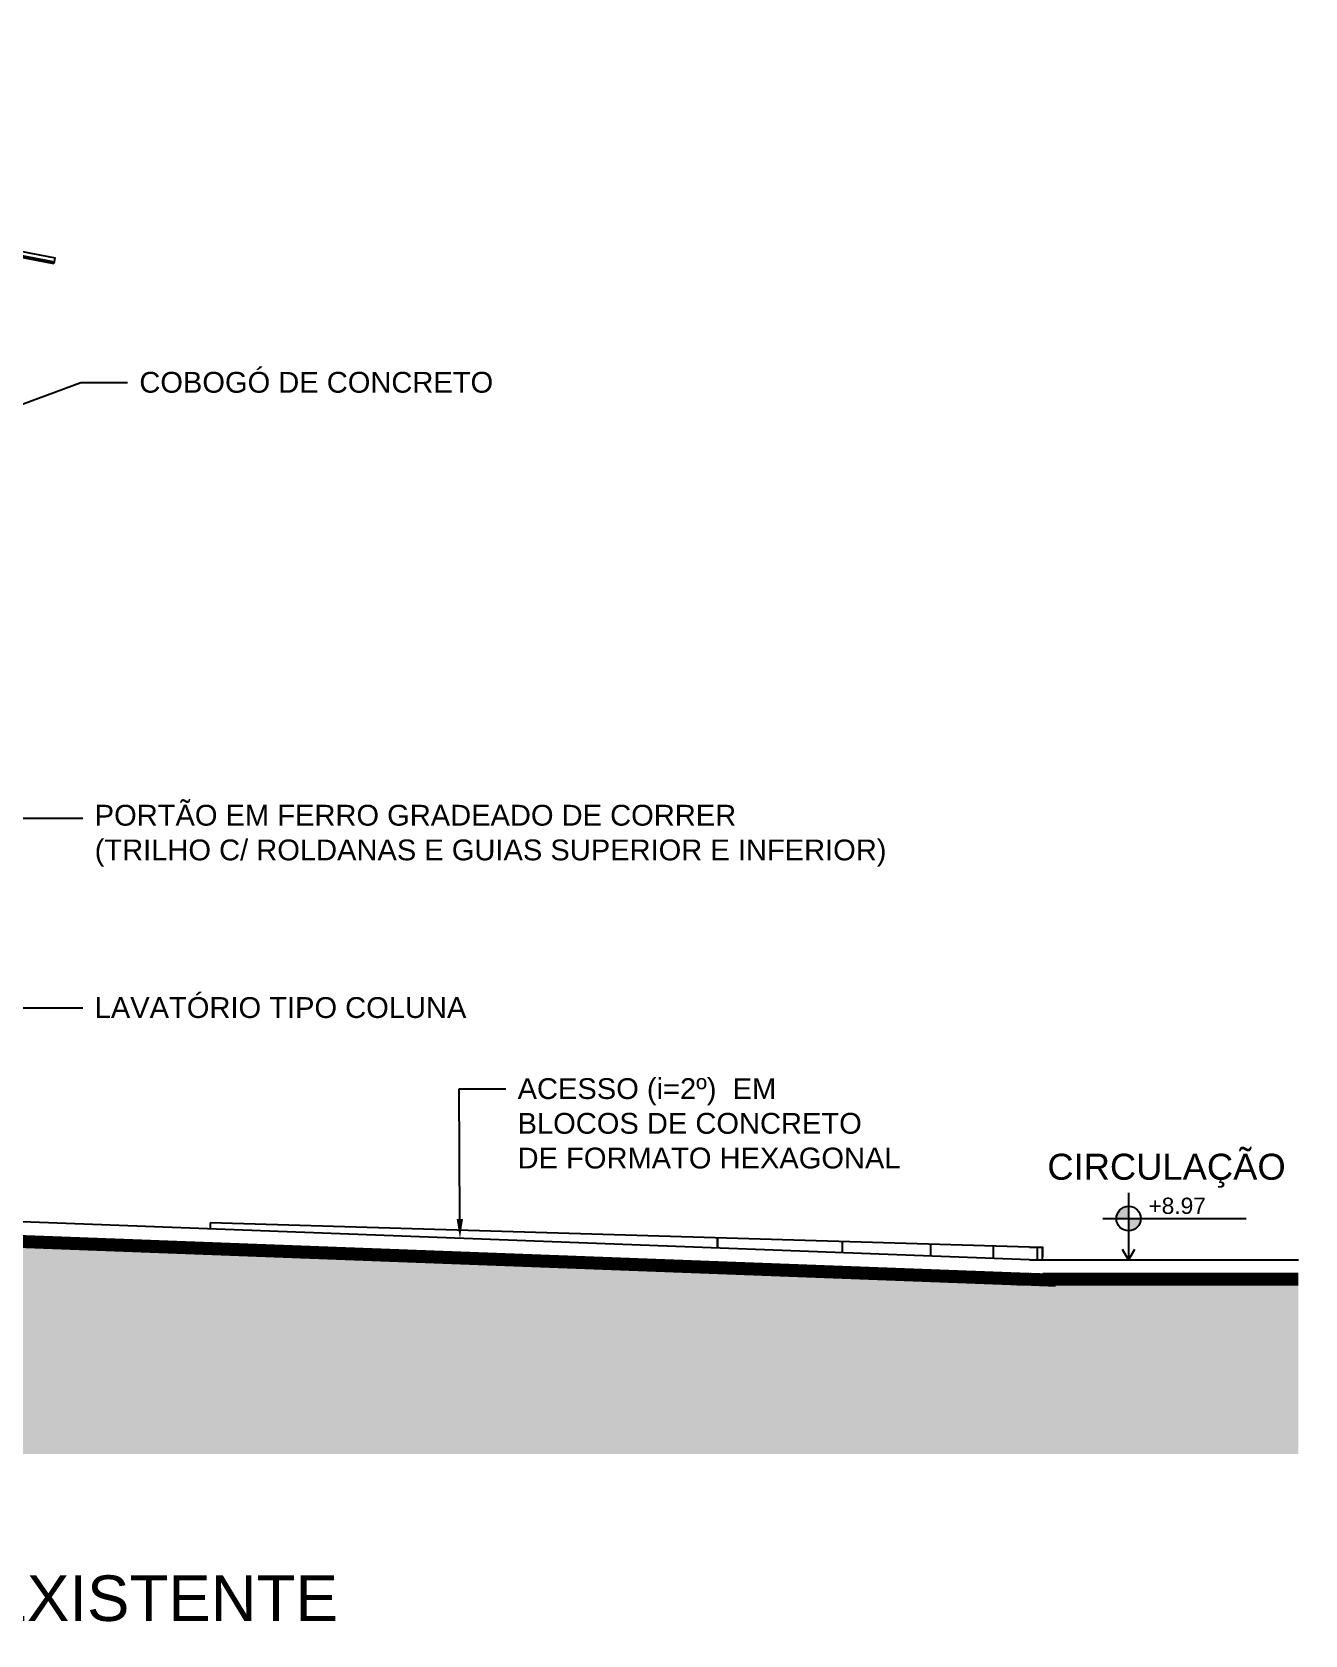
# Model space of a CAD drawing. Header units: metres. Extents: x 2552 to 3464, y 267 to 510.
# Drawn here: x 2879.92 to 2889.7, y 297.19 to 309.51 of the extents above; entities that cross this region are included whole.
import ezdxf
from ezdxf import colors
from ezdxf.entities.mleader import LeaderData, LeaderLine
from ezdxf.math import Vec2, Vec3

# ---------------------------------------------------------------- set-up
doc = ezdxf.new("R2010")
doc.units = ezdxf.units.M
doc.header["$LTSCALE"] = 10
doc.header["$MEASUREMENT"] = 0
for name, color, linetype in [('COTA DE NÍVEL', 1, 'Continuous'), ('HACHURA', 251, 'Continuous'), ('PENA 0.05', 8, 'Continuous'), ('PENA 01', 1, 'Continuous'), ('PENA 02', 2, 'Continuous'), ('PENA 03', 3, 'Continuous'), ('PENA 06', 6, 'Continuous'), ('TXT ESPECIFICAÇÕES', 7, 'Continuous')]:
    doc.layers.add(name, color=color, linetype=linetype)
doc.layers.add('texto', color=3, linetype='Continuous', lineweight=25)
doc.styles.add('GRAF', font='GRAF.SHX')
doc.styles.add('Luana', font='arial.ttf')
doc.styles.get("Standard").update_dxf_attribs({"font": 'arial.ttf'})

# ---------------------------------------------------------------- blocks, each defined once
blk = doc.blocks.new('NIV02')
h = blk.add_hatch(color=256)
h.paths.add_polyline_path([(-43.09, -49.03, 0.414214), (-44.59, -50.53), (-43.09, -50.53)])
h.paths.add_polyline_path([(-43.09, -52.04, 0.414214), (-41.58, -50.53), (-43.09, -50.53)])
for p, q in [((-43.09, -47.38), (-43.09, -55.58)), ((-46.27, -50.53), (-28.68, -50.53))]:
    blk.add_line(p, q)
blk.add_lwpolyline([(-42.36, -54.32), (-43.09, -55.58), (-43.82, -54.32)])
blk.add_circle((-43.09, -50.53), 1.5)
at = {"style": 'GRAF'}
blk.add_attdef('ELEV', (-40.66, -49.96), '', height=1.26, dxfattribs=at)

msp = doc.modelspace()

# ---------------------------------------------------------------- hatches: boundary and pattern name
at = {"layer": 'HACHURA', "ltscale": 1.5}
h = msp.add_hatch(dxfattribs=at)
h.set_pattern_fill('HACH25', color=256, scale=0.12, angle=180, pattern_type=2)
h.set_pattern_definition([(270, (2885.063, 300.0717), (2.988, -5e-16), []), (270, (2884.8938, 300.0717), (2.988, -5e-16), []), (270, (2884.6538, 300.0717), (2.988, -5e-16), []), (270, (2884.3142, 300.0717), (2.988, -5e-16), []), (270, (2883.8342, 300.0717), (2.988, -5e-16), []), (270, (2883.155, 300.0717), (2.988, -5e-16), []), (270, (2882.195, 300.0717), (2.988, -5e-16), [])])
h.paths.add_polyline_path([(2885.183, 300.239), (2885.183, 300.162), (2887.583, 300.072), (2887.683, 300.072), (2887.683, 300.168), (2887.583, 300.168)])
at = {"layer": 'PENA 01', "ltscale": 1.5}
h = msp.add_hatch(dxfattribs=at)
h.set_pattern_fill('EARTH', color=256, scale=0.75, angle=45, style=0, double=1)
h.set_pattern_definition([(45, (2860.49564, 298.57797), (3e-17, 0.265165), [0.1875, -0.1875]), (45, (2860.44592, 298.62769), (3e-17, 0.265165), [0.1875, -0.1875]), (45, (2860.3962, 298.6774), (3e-17, 0.265165), [0.1875, -0.1875]), (135, (2860.3962, 298.71055), (-0.265165, 6e-17), [0.1875, -0.1875]), (135, (2860.44592, 298.76027), (-0.265165, 6e-17), [0.1875, -0.1875]), (135, (2860.49564, 298.80999), (-0.265165, 6e-17), [0.1875, -0.1875])])
h.paths.add_polyline_path([(2889.649, 299.922), (2887.733, 299.922), (2887.733, 299.916), (2887.58, 299.922), (2887.533, 299.922), (2887.533, 299.923), (2878.882, 300.248), (2863.615, 300.248), (2863.615, 300.148), (2860.496, 300.148), (2860.496, 298.578), (2889.649, 298.578)])

# ---------------------------------------------------------------- linework, layer by layer
at = {"layer": 'HACHURA', "ltscale": 1.5}
msp.add_line((2885.183, 300.239), (2885.183, 300.162), dxfattribs=at)
at = {"layer": 'PENA 01'}
msp.add_line((2887.683, 300.072), (2887.683, 300.168), dxfattribs=at)
at = {"layer": 'PENA 01', "ltscale": 1.5}
for points in [[(2862.077, 307.772), (2871.085, 309.507), (2880.094, 307.772)], [(2880.088, 307.742), (2880.094, 307.772)], [(2881.285, 300.355), (2881.285, 300.308)], [(2887.583, 300.168), (2881.285, 300.355)], [(2887.583, 300.168), (2887.583, 300.168), (2887.683, 300.168), (2887.683, 300.094)]]:
    msp.add_lwpolyline(points, dxfattribs=at)
at = {"layer": 'PENA 02', "ltscale": 1.5, "const_width": 0.1}
msp.add_lwpolyline([(2860.496, 300.148), (2863.615, 300.148), (2863.615, 300.248), (2878.882, 300.248), (2887.533, 299.923), (2887.533, 299.922), (2887.58, 299.922), (2887.733, 299.916), (2887.733, 299.922), (2889.649, 299.922)], dxfattribs=at)
at = {"layer": 'PENA 03', "ltscale": 1.5}
msp.add_line((2880.085, 307.728), (2880.088, 307.742), dxfattribs=at)
for points in [[(2862.082, 307.742), (2871.085, 309.476), (2880.088, 307.742)], [(2862.085, 307.728), (2871.085, 309.461), (2880.085, 307.728)]]:
    msp.add_lwpolyline(points, dxfattribs=at)
at = {"layer": 'PENA 06', "ltscale": 1.5}
for points in [[(2887.583, 300.072), (2878.885, 300.398)], [(2887.583, 300.072), (2887.683, 300.072)], [(2887.683, 300.072), (2889.649, 300.072)]]:
    msp.add_lwpolyline(points, dxfattribs=at)

# ---------------------------------------------------------------- block references
at = {"layer": 'COTA DE NÍVEL', "ltscale": 0.05}
ref = msp.add_blockref('NIV02', (2891.044, 303.555), dxfattribs=dict(at, xscale=0.06266711229946524, yscale=0.06266711229946524, zscale=0.06266711229946524))
ref.add_attrib('ELEV', '+8.97', (2888.496, 300.424), dxfattribs={"layer": '0', "height": 0.125, "style": 'Luana'})

# ---------------------------------------------------------------- texts
at = {"layer": 'PENA 0.05', "style": 'Luana'}
msp.add_text('SITUAÇÃO EXISTENTE', height=0.35, dxfattribs=at).set_placement((2876.916, 297.296))
at = {"layer": 'texto', "color": 2, "ltscale": 0.05, "insert": (2888.635, 300.756), "char_height": 0.2, "width": 1.934, "attachment_point": 5, "style": 'Luana'}
msp.add_mtext('CIRCULAÇÃO', dxfattribs=at)

# ---------------------------------------------------------------- leaders
at = {"layer": 'TXT ESPECIFICAÇÕES', "ltscale": 0.05}
ml = msp.add_multileader_mtext('Standard', dxfattribs=at)
ml.set_content('COBOGÓ DE CONCRETO', color=256)
ml.set_leader_properties()
ml.build(insert=Vec2(0, 0))
ml.multileader.update_dxf_attribs({"dogleg_length": 0.36, "arrow_head_size": 0.15})
ctx = ml.context
ctx.base_point, ctx.char_height, ctx.arrow_head_size, ctx.landing_gap_size, ctx.plane_origin = Vec3(2880.651, 306.813), 0.16, 0.15, 0.09, Vec3(2875.528, 304.79)
notes = []
notes.append((ctx, [(0, (1, 1, 0), (2880.291, 306.813), (1, 0), 0.36, [(1, [(2878.692, 305.729), (2876.7, 305.492)], 0, [])])]))
ctx.mtext.insert, ctx.mtext.flow_direction = Vec3(2880.741, 306.895), 5
ml = msp.add_multileader_mtext('Standard', dxfattribs=at)
ml.set_content('{\\C7;PORTÃO EM FERRO GRADEADO DE CORRER \\P(TRILHO C/ ROLDANAS E GUIAS SUPERIOR E INFERIOR)}', color=256)
ml.set_leader_properties()
ml.build(insert=Vec2(0, 0))
ml.multileader.update_dxf_attribs({"dogleg_length": 0.36, "arrow_head_size": 0.15})
ctx = ml.context
ctx.base_point, ctx.char_height, ctx.arrow_head_size, ctx.landing_gap_size, ctx.plane_origin = Vec3(2880.308, 303.465), 0.16, 0.15, 0.09, Vec3(2878.322, 300.632)
notes.append((ctx, [(0, (1, 1, 0), (2879.948, 303.465), (1, 0), 0.36, [(0, [(2878.62, 303.465)], 0, [])])]))
ctx.mtext.insert, ctx.mtext.flow_direction = Vec3(2880.398, 303.568), 5
ml = msp.add_multileader_mtext('Standard', dxfattribs=at)
ml.set_content('{\\C7;LAVATÓRIO TIPO COLUNA}', color=256)
ml.set_leader_properties()
ml.build(insert=Vec2(0, 0))
ml.multileader.update_dxf_attribs({"dogleg_length": 0.36, "arrow_head_size": 0.15})
ctx = ml.context
ctx.base_point, ctx.char_height, ctx.arrow_head_size, ctx.landing_gap_size, ctx.plane_origin = Vec3(2880.308, 302.009), 0.16, 0.15, 0.09, Vec3(2878.322, 299.176)
notes.append((ctx, [(0, (1, 1, 0), (2879.656, 302.009), (1, 0), 0.652, [(0, [(2875.192, 301.186)], 0, [])])]))
ctx.mtext.insert, ctx.mtext.flow_direction = Vec3(2880.398, 302.09), 5
ml = msp.add_multileader_mtext('Standard', dxfattribs=at)
ml.set_content('ACESSO (i=2º)  EM\\PBLOCOS DE CONCRETO\\PDE FORMATO HEXAGONAL', color=256)
ml.set_leader_properties()
ml.build(insert=Vec2(0, 0))
ml.multileader.update_dxf_attribs({"dogleg_length": 0.36, "arrow_head_size": 0.15})
ctx = ml.context
ctx.base_point, ctx.char_height, ctx.arrow_head_size, ctx.landing_gap_size, ctx.plane_origin = Vec3(2883.558, 301.386), 0.16, 0.15, 0.09, Vec3(2880.04, 298.928)
notes.append((ctx, [(0, (1, 1, 0), (2883.198, 301.386), (1, 0), 0.36, [(0, [(2883.205, 300.236)], 0, [])])]))
ctx.mtext.insert, ctx.mtext.width, ctx.mtext.flow_direction = Vec3(2883.648, 301.467), 3.15639, 5
for ctx, leaders in notes:
    for number, flags, end, landing, length, lines in leaders:
        leader = LeaderData()
        leader.index, (leader.has_last_leader_line, leader.has_dogleg_vector, leader.attachment_direction) = number, flags
        leader.last_leader_point, leader.dogleg_vector, leader.dogleg_length = Vec3(end), Vec3(landing), length
        for number, points, colour, breaks in lines:
            line = LeaderLine()
            line.index, line.vertices, line.color, line.breaks = number, Vec3.list(points), colors.encode_raw_color(colour), breaks
            leader.lines.append(line)
        ctx.leaders.append(leader)

doc.saveas('drawing.dxf')
